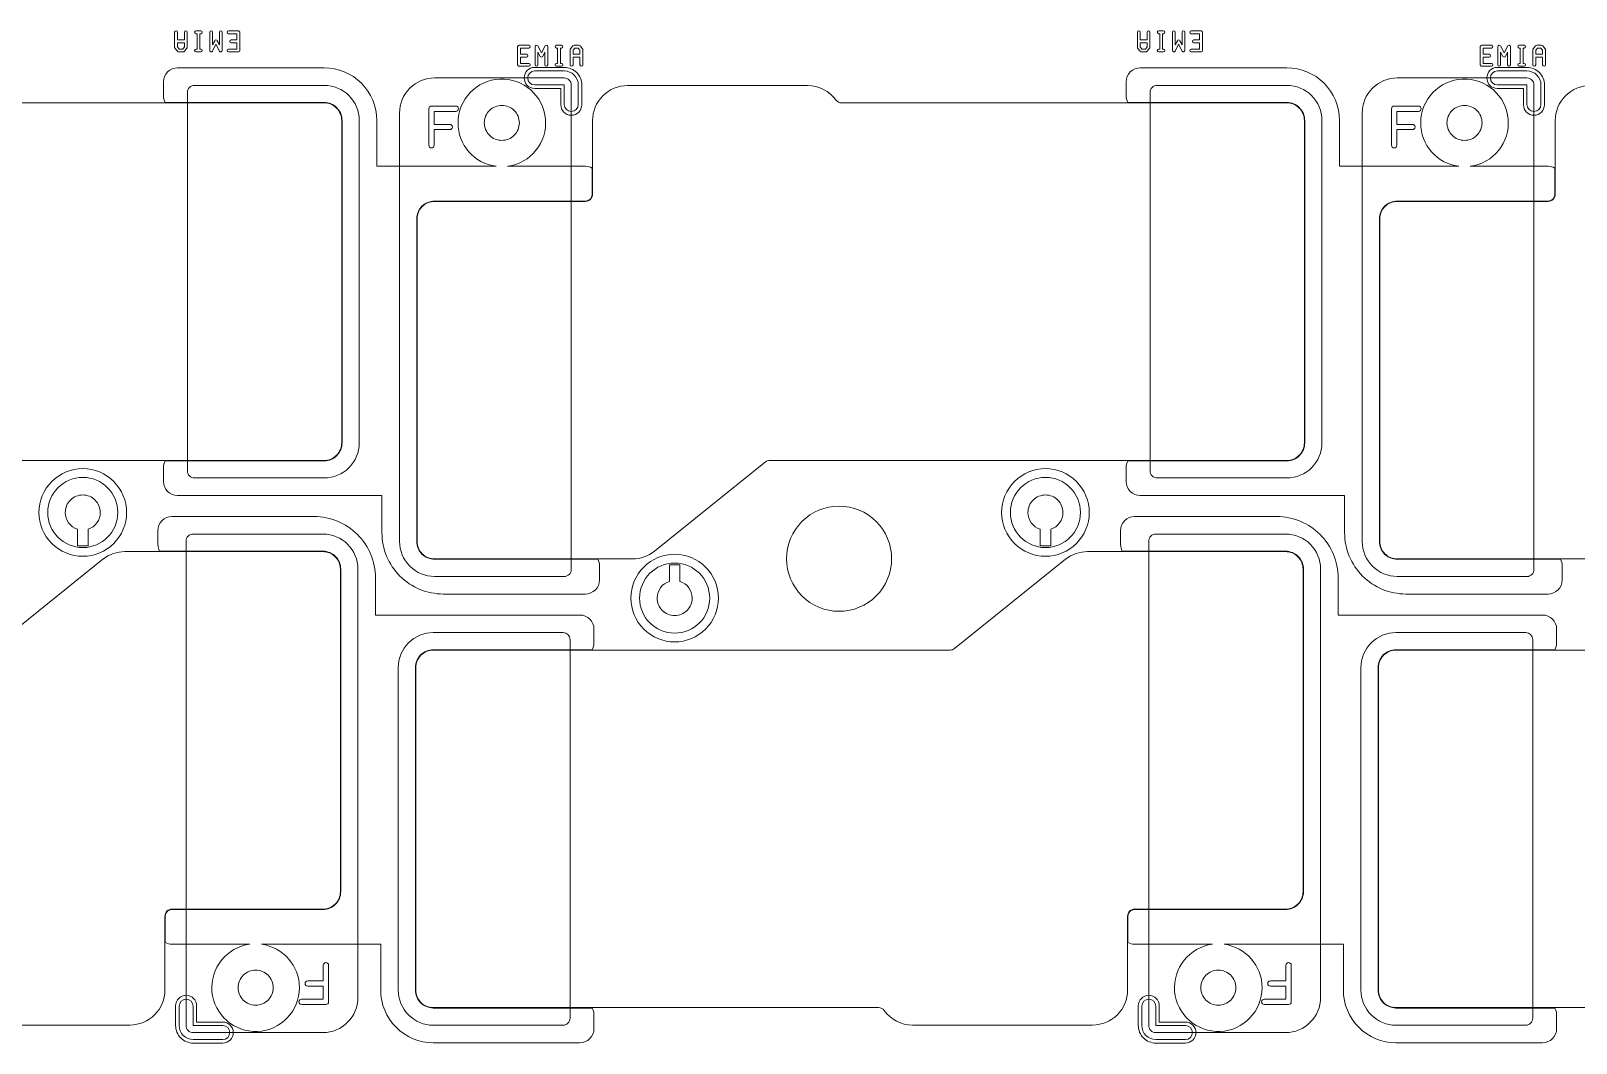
# Model space of a CAD drawing. Extents: x 2541 to 3941, y 2348 to 3338.
# Drawn here: x 2868.8 to 2912.89, y 3045.46 to 3074.34 of the extents above; entities that cross this region are included whole.
import ezdxf

# ---------------------------------------------------------------- set-up
doc = ezdxf.new("R2010")
doc.units = 0
doc.layers.get('0').update_dxf_attribs({"lineweight": 0})
doc.layers.add('EMI-T', color=6, linetype='Continuous', lineweight=0)

msp = doc.modelspace()

# ---------------------------------------------------------------- linework, layer by layer
for p, q in [((2873.57814, 3073.74094), (2873.50861, 3073.74094)), ((2901.04814, 3073.74094), (2900.97861, 3073.74094)), ((2883.8653, 3073.3317), (2883.79577, 3073.3317)), ((2911.3353, 3073.3317), (2911.26577, 3073.3317))]:
    msp.add_line(p, q)
at = {"linetype": 'Continuous'}
for points in [[(2872.89907, 3073.86704), (2872.89907, 3074.03922), (2872.89907, 3074.2975, -1), (2872.97907, 3074.2975), (2872.97907, 3074.07922), (2873.17722, 3074.07922), (2873.17722, 3074.2975, -1), (2873.25722, 3074.2975), (2873.25722, 3074.03922)], [(2873.50861, 3073.74094, -1), (2873.50861, 3073.82094), (2873.53814, 3073.82094), (2873.53814, 3074.2575), (2873.50861, 3074.2575, -1), (2873.50861, 3074.3375), (2873.57814, 3074.3375), (2873.64768, 3074.3375, -1), (2873.64768, 3074.2575), (2873.61814, 3074.2575), (2873.61814, 3073.82094), (2873.64768, 3073.82094, -1), (2873.64768, 3073.74094), (2873.57814, 3073.74094)], [(2873.89907, 3073.78129), (2873.89907, 3074.2975, -1), (2873.97907, 3074.2975), (2873.97907, 3073.9396)], [(2874.17722, 3073.9396), (2874.17722, 3074.2975, -1), (2874.25722, 3074.2975), (2874.25722, 3073.78129, -0.782664), (2874.182, 3073.76198), (2874.07814, 3073.95485)], [(2874.43907, 3073.74094, -1), (2874.43907, 3073.82094), (2874.67722, 3073.82094), (2874.67722, 3073.99922), (2874.50861, 3073.99922, -1), (2874.50861, 3074.07922), (2874.67722, 3074.07922), (2874.67722, 3074.2575), (2874.43907, 3074.2575, -1), (2874.43907, 3074.3375), (2874.71722, 3074.3375, -0.414265), (2874.75722, 3074.2975), (2874.75722, 3074.03922)], [(2900.36907, 3073.86704), (2900.36907, 3074.03922), (2900.36907, 3074.2975, -1), (2900.44907, 3074.2975), (2900.44907, 3074.07922), (2900.64722, 3074.07922), (2900.64722, 3074.2975, -1), (2900.72722, 3074.2975), (2900.72722, 3074.03922)], [(2900.97861, 3073.74094, -1), (2900.97861, 3073.82094), (2901.00814, 3073.82094), (2901.00814, 3074.2575), (2900.97861, 3074.2575, -1), (2900.97861, 3074.3375), (2901.04814, 3074.3375), (2901.11768, 3074.3375, -1), (2901.11768, 3074.2575), (2901.08814, 3074.2575), (2901.08814, 3073.82094), (2901.11768, 3073.82094, -1), (2901.11768, 3073.74094), (2901.04814, 3073.74094)], [(2901.36907, 3073.78129), (2901.36907, 3074.2975, -1), (2901.44907, 3074.2975), (2901.44907, 3073.9396)], [(2901.64722, 3073.9396), (2901.64722, 3074.2975, -1), (2901.72722, 3074.2975), (2901.72722, 3073.78129, -0.782664), (2901.652, 3073.76198), (2901.54814, 3073.95485)], [(2901.90907, 3073.74094, -1), (2901.90907, 3073.82094), (2902.14722, 3073.82094), (2902.14722, 3073.99922), (2901.97861, 3073.99922, -1), (2901.97861, 3074.07922), (2902.14722, 3074.07922), (2902.14722, 3074.2575), (2901.90907, 3074.2575, -1), (2901.90907, 3074.3375), (2902.18722, 3074.3375, -0.414265), (2902.22722, 3074.2975), (2902.22722, 3074.03922)], [(2873.25722, 3074.03922), (2873.25722, 3073.86704, -0.173189), (2873.24818, 3073.84172), (2873.17895, 3073.756, -0.228301), (2873.14768, 3073.74094), (2873.00861, 3073.74094, -0.228253), (2872.97734, 3073.756), (2872.90811, 3073.84172, -0.173127), (2872.89907, 3073.86704)], [(2874.07814, 3073.95485), (2873.97429, 3073.76198, -0.782665), (2873.89907, 3073.78129)], [(2873.97907, 3073.9396), (2874.04292, 3074.05819, -0.597324), (2874.11336, 3074.05819), (2874.17722, 3073.9396)], [(2874.75722, 3074.03922), (2874.75722, 3073.78094, -0.414265), (2874.71722, 3073.74094), (2874.43907, 3073.74094)], [(2883.18623, 3073.3717), (2883.18623, 3073.88791, -0.782664), (2883.26145, 3073.90722), (2883.3653, 3073.71435)], [(2883.26623, 3073.72959), (2883.26623, 3073.3717, -1), (2883.18623, 3073.3717)], [(2883.46438, 3073.72959), (2883.40052, 3073.61101, -0.597324), (2883.33008, 3073.61101), (2883.26623, 3073.72959)], [(2883.3653, 3073.71435), (2883.46916, 3073.90722, -0.782665), (2883.54438, 3073.88791), (2883.54438, 3073.3717, -1), (2883.46438, 3073.3717), (2883.46438, 3073.72959)], [(2883.79577, 3073.3317, -1), (2883.79577, 3073.4117), (2883.8253, 3073.4117), (2883.8253, 3073.84825), (2883.79577, 3073.84825, -1), (2883.79577, 3073.92825), (2883.8653, 3073.92825), (2883.93484, 3073.92825, -1), (2883.93484, 3073.84825), (2883.9053, 3073.84825), (2883.9053, 3073.4117), (2883.93484, 3073.4117, -1), (2883.93484, 3073.3317), (2883.8653, 3073.3317)], [(2884.18623, 3073.3717), (2884.18623, 3073.62997), (2884.18623, 3073.80216, -0.173189), (2884.19527, 3073.82748), (2884.2645, 3073.9132, -0.228301), (2884.29577, 3073.92825), (2884.43484, 3073.92825, -0.228253), (2884.46611, 3073.9132), (2884.53534, 3073.82748, -0.173127), (2884.54438, 3073.80216), (2884.54438, 3073.62997)], [(2900.72722, 3074.03922), (2900.72722, 3073.86704, -0.173189), (2900.71818, 3073.84172), (2900.64895, 3073.756, -0.228301), (2900.61768, 3073.74094), (2900.47861, 3073.74094, -0.228253), (2900.44734, 3073.756), (2900.37811, 3073.84172, -0.173127), (2900.36907, 3073.86704)], [(2901.54814, 3073.95485), (2901.44429, 3073.76198, -0.782665), (2901.36907, 3073.78129)], [(2901.44907, 3073.9396), (2901.51292, 3074.05819, -0.597324), (2901.58336, 3074.05819), (2901.64722, 3073.9396)], [(2902.22722, 3074.03922), (2902.22722, 3073.78094, -0.414265), (2902.18722, 3073.74094), (2901.90907, 3073.74094)], [(2910.65623, 3073.3717), (2910.65623, 3073.88791, -0.782664), (2910.73145, 3073.90722), (2910.8353, 3073.71435)], [(2910.73623, 3073.72959), (2910.73623, 3073.3717, -1), (2910.65623, 3073.3717)], [(2910.93438, 3073.72959), (2910.87052, 3073.61101, -0.597324), (2910.80008, 3073.61101), (2910.73623, 3073.72959)], [(2910.8353, 3073.71435), (2910.93916, 3073.90722, -0.782665), (2911.01438, 3073.88791), (2911.01438, 3073.3717, -1), (2910.93438, 3073.3717), (2910.93438, 3073.72959)], [(2911.26577, 3073.3317, -1), (2911.26577, 3073.4117), (2911.2953, 3073.4117), (2911.2953, 3073.84825), (2911.26577, 3073.84825, -1), (2911.26577, 3073.92825), (2911.3353, 3073.92825), (2911.40484, 3073.92825, -1), (2911.40484, 3073.84825), (2911.3753, 3073.84825), (2911.3753, 3073.4117), (2911.40484, 3073.4117, -1), (2911.40484, 3073.3317), (2911.3353, 3073.3317)], [(2911.65623, 3073.3717), (2911.65623, 3073.62997), (2911.65623, 3073.80216, -0.173189), (2911.66527, 3073.82748), (2911.7345, 3073.9132, -0.228301), (2911.76577, 3073.92825), (2911.90484, 3073.92825, -0.228253), (2911.93611, 3073.9132), (2912.00534, 3073.82748, -0.173127), (2912.01438, 3073.80216), (2912.01438, 3073.62997)], [(2872.5803, 3061.4846), (2872.5803, 3061.8846, -0.124386), (2872.62831, 3062.0746), (2877.1652, 3062.0746, 0.414365), (2877.67507, 3062.58473), (2877.67507, 3071.7846, 0.414366), (2877.1652, 3072.29473), (2872.62831, 3072.29473, -0.124392), (2872.5803, 3072.48473), (2872.5803, 3072.88473, -0.414218), (2872.9803, 3073.28473), (2877.1652, 3073.28473, -0.414364), (2878.66507, 3071.78409), (2878.66507, 3070.47473), (2882.0703, 3070.47473)], [(2884.54438, 3073.62997), (2884.54438, 3073.3717, -1), (2884.46438, 3073.3717), (2884.46438, 3073.58997), (2884.26623, 3073.58997), (2884.26623, 3073.3717, -1), (2884.18623, 3073.3717)], [(2900.0503, 3061.4846), (2900.0503, 3061.8846, -0.124386), (2900.09831, 3062.0746), (2904.6352, 3062.0746, 0.414365), (2905.14507, 3062.58473), (2905.14507, 3071.7846, 0.414366), (2904.6352, 3072.29473), (2900.09831, 3072.29473, -0.124392), (2900.0503, 3072.48473), (2900.0503, 3072.88473, -0.414218), (2900.4503, 3073.28473), (2904.6352, 3073.28473, -0.414364), (2906.13507, 3071.78409), (2906.13507, 3070.47473), (2909.5403, 3070.47473)], [(2912.01438, 3073.62997), (2912.01438, 3073.3717, -1), (2911.93438, 3073.3717), (2911.93438, 3073.58997), (2911.73623, 3073.58997), (2911.73623, 3073.3717, -1), (2911.65623, 3073.3717)], [(2880.98437, 3071.71391, -2.205962), (2882.39845, 3070.47473), (2884.62218, 3070.47473, -0.124388), (2884.81218, 3070.42672), (2884.81218, 3069.67473, -0.414224), (2884.62218, 3069.48473), (2880.3152, 3069.48473, 0.414218), (2879.80508, 3068.9746), (2879.80508, 3059.77472, 0.414217), (2880.3152, 3059.2646), (2884.97418, 3059.2646, -0.124388), (2885.02218, 3059.0746), (2885.02218, 3058.6746, -0.414218), (2884.62218, 3058.2746), (2880.56508, 3058.2746, -0.414215), (2878.81508, 3060.0246), (2878.81508, 3061.0846), (2872.9803, 3061.0846, -0.414218), (2872.5803, 3061.4846)], [(2908.45437, 3071.71391, -2.205962), (2909.86845, 3070.47473), (2912.09218, 3070.47473, -0.124388), (2912.28218, 3070.42672), (2912.28218, 3069.67473, -0.414224), (2912.09218, 3069.48473), (2907.7852, 3069.48473, 0.414218), (2907.27508, 3068.9746), (2907.27508, 3059.77472, 0.414217), (2907.7852, 3059.2646), (2912.44418, 3059.2646, -0.124388), (2912.49218, 3059.0746), (2912.49218, 3058.6746, -0.414218), (2912.09218, 3058.2746), (2908.03508, 3058.2746, -0.414215), (2906.28508, 3060.0246), (2906.28508, 3061.0846), (2900.4503, 3061.0846, -0.414218), (2900.0503, 3061.4846)], [(2872.42127, 3059.6846), (2872.42127, 3060.0846, -0.414218), (2872.82127, 3060.4846), (2876.87837, 3060.4846, -0.414215), (2878.62837, 3058.7346), (2878.62837, 3057.6746), (2884.46314, 3057.6746, -0.414218), (2884.86314, 3057.2746), (2884.86314, 3056.8746, -0.124388), (2884.81514, 3056.6846), (2880.27825, 3056.6846, 0.414365), (2879.76838, 3056.17447), (2879.76838, 3046.9746, 0.414366), (2880.27825, 3046.46446), (2884.81514, 3046.46446, -0.124388), (2884.86314, 3046.27446), (2884.86314, 3045.87446, -0.414218), (2884.46314, 3045.47446), (2880.27825, 3045.47446, -0.414364), (2878.77838, 3046.9751), (2878.77838, 3048.28447), (2875.37315, 3048.28447)], [(2899.89127, 3059.6846), (2899.89127, 3060.0846, -0.414218), (2900.29127, 3060.4846), (2904.34837, 3060.4846, -0.414215), (2906.09837, 3058.7346), (2906.09837, 3057.6746), (2911.93314, 3057.6746, -0.414218), (2912.33314, 3057.2746), (2912.33314, 3056.8746, -0.124388), (2912.28514, 3056.6846), (2907.74825, 3056.6846, 0.414365), (2907.23838, 3056.17447), (2907.23838, 3046.9746, 0.414366), (2907.74825, 3046.46446), (2912.28514, 3046.46446, -0.124388), (2912.33314, 3046.27446), (2912.33314, 3045.87446, -0.414218), (2911.93314, 3045.47446), (2907.74825, 3045.47446, -0.414364), (2906.24838, 3046.9751), (2906.24838, 3048.28447), (2902.84315, 3048.28447)], [(2876.45907, 3047.04528, -2.205962), (2875.045, 3048.28447), (2872.82127, 3048.28447, -0.124386), (2872.63127, 3048.33247), (2872.63127, 3049.08447, -0.414224), (2872.82127, 3049.27447), (2877.12824, 3049.27447, 0.414218), (2877.63837, 3049.78459), (2877.63837, 3058.98447, 0.414217), (2877.12824, 3059.4946), (2872.46927, 3059.4946, -0.124392), (2872.42127, 3059.6846)], [(2903.92907, 3047.04528, -2.205962), (2902.515, 3048.28447), (2900.29127, 3048.28447, -0.124386), (2900.10127, 3048.33247), (2900.10127, 3049.08447, -0.414224), (2900.29127, 3049.27447), (2904.59824, 3049.27447, 0.414218), (2905.10837, 3049.78459), (2905.10837, 3058.98447, 0.414217), (2904.59824, 3059.4946), (2899.93927, 3059.4946, -0.124392), (2899.89127, 3059.6846)], [(2876.52075, 3046.5658, -1), (2876.52075, 3046.7158), (2877.14112, 3046.7158), (2877.14112, 3047.08732), (2876.6946, 3047.08732, -1), (2876.6946, 3047.23732), (2877.14112, 3047.23732), (2877.14112, 3047.68385, -1), (2877.29112, 3047.68385), (2877.29112, 3047.16232)], [(2903.99075, 3046.5658, -1), (2903.99075, 3046.7158), (2904.61112, 3046.7158), (2904.61112, 3047.08732), (2904.1646, 3047.08732, -1), (2904.1646, 3047.23732), (2904.61112, 3047.23732), (2904.61112, 3047.68385, -1), (2904.76112, 3047.68385), (2904.76112, 3047.16232)], [(2877.29112, 3047.16232), (2877.29112, 3046.6408, -0.414241), (2877.21612, 3046.5658), (2876.52075, 3046.5658)], [(2904.76112, 3047.16232), (2904.76112, 3046.6408, -0.414241), (2904.68612, 3046.5658), (2903.99075, 3046.5658)]]:
    msp.add_lwpolyline(points, format="xyb", dxfattribs=at)
for points in [[(2872.97907, 3073.88117), (2873.02772, 3073.82094), (2873.12857, 3073.82094), (2873.17722, 3073.88117), (2873.17722, 3073.99922), (2872.97907, 3073.99922)], [(2884.26623, 3073.66997), (2884.46438, 3073.66997), (2884.46438, 3073.78802), (2884.41573, 3073.84825), (2884.31488, 3073.84825), (2884.26623, 3073.78802)], [(2900.44907, 3073.88117), (2900.49772, 3073.82094), (2900.59857, 3073.82094), (2900.64722, 3073.88117), (2900.64722, 3073.99922), (2900.44907, 3073.99922)], [(2911.73623, 3073.66997), (2911.93438, 3073.66997), (2911.93438, 3073.78802), (2911.88573, 3073.84825), (2911.78488, 3073.84825), (2911.73623, 3073.78802)]]:
    msp.add_lwpolyline(points, close=True, dxfattribs=at)
for points in [[(2882.68623, 3073.3717), (2882.68623, 3073.62997), (2882.68623, 3073.88825, -0.414265), (2882.72623, 3073.92825), (2883.00438, 3073.92825, -1), (2883.00438, 3073.84825), (2882.76623, 3073.84825), (2882.76623, 3073.66997), (2882.93484, 3073.66997, -1), (2882.93484, 3073.58997), (2882.76623, 3073.58997), (2882.76623, 3073.4117), (2883.00438, 3073.4117, -1), (2883.00438, 3073.3317), (2882.72623, 3073.3317, -0.414265)], [(2910.15623, 3073.3717), (2910.15623, 3073.62997), (2910.15623, 3073.88825, -0.414265), (2910.19623, 3073.92825), (2910.47438, 3073.92825, -1), (2910.47438, 3073.84825), (2910.23623, 3073.84825), (2910.23623, 3073.66997), (2910.40484, 3073.66997, -1), (2910.40484, 3073.58997), (2910.23623, 3073.58997), (2910.23623, 3073.4117), (2910.47438, 3073.4117, -1), (2910.47438, 3073.3317), (2910.19623, 3073.3317, -0.414265)], [(2883.17244, 3072.69531, -1), (2883.17244, 3073.29531), (2884.01715, 3073.29531, -0.414217), (2884.51715, 3072.79531), (2884.51715, 3072.23231, -1), (2883.91715, 3072.23231), (2883.91715, 3072.69531)], [(2910.64244, 3072.69531, -1), (2910.64244, 3073.29531), (2911.48715, 3073.29531, -0.414217), (2911.98715, 3072.79531), (2911.98715, 3072.23231, -1), (2911.38715, 3072.23231), (2911.38715, 3072.69531)], [(2883.17244, 3072.79531), (2884.01715, 3072.79531), (2884.01715, 3072.24124, 1), (2884.41715, 3072.24124), (2884.41715, 3072.79531, 0.414218), (2884.01715, 3073.19531), (2883.17244, 3073.19531, 1)], [(2910.64244, 3072.79531), (2911.48715, 3072.79531), (2911.48715, 3072.24124, 1), (2911.88715, 3072.24124), (2911.88715, 3072.79531, 0.414218), (2911.48715, 3073.19531), (2910.64244, 3073.19531, 1)], [(2852.34508, 3059.77472), (2852.34508, 3068.9746, -0.414219), (2852.8452, 3069.47473), (2857.15218, 3069.47473, 0.414223), (2857.35218, 3069.67473), (2857.35218, 3071.77952, -0.414215), (2858.35218, 3072.77952), (2863.48907, 3072.77952, -0.24029), (2864.29871, 3072.36692, 0.240069), (2864.46015, 3072.28473), (2877.1652, 3072.28473, -0.414366), (2877.66507, 3071.7846), (2877.66507, 3062.58472, -0.414365), (2877.1652, 3062.0846), (2862.41567, 3062.0846, 0.170771), (2862.29046, 3062.04056), (2859.11951, 3059.49481, -0.170765), (2858.49341, 3059.2746), (2852.8452, 3059.2746, -0.414218)], [(2879.81508, 3059.77472), (2879.81508, 3068.9746, -0.414219), (2880.3152, 3069.47473), (2884.62218, 3069.47473, 0.414223), (2884.82218, 3069.67473), (2884.82218, 3071.77952, -0.414215), (2885.82218, 3072.77952), (2890.95907, 3072.77952, -0.24029), (2891.76871, 3072.36692, 0.240069), (2891.93015, 3072.28473), (2904.6352, 3072.28473, -0.414366), (2905.13507, 3071.7846), (2905.13507, 3062.58472, -0.414365), (2904.6352, 3062.0846), (2889.88567, 3062.0846, 0.170771), (2889.76046, 3062.04056), (2886.58951, 3059.49481, -0.170765), (2885.96341, 3059.2746), (2880.3152, 3059.2746, -0.414218)], [(2907.28508, 3059.77472), (2907.28508, 3068.9746, -0.414219), (2907.7852, 3069.47473), (2912.09218, 3069.47473, 0.414223), (2912.29218, 3069.67473), (2912.29218, 3071.77952, -0.414215), (2913.29218, 3072.77952), (2918.42907, 3072.77952, -0.24029), (2919.23871, 3072.36692, 0.240069), (2919.40015, 3072.28473), (2932.1052, 3072.28473, -0.414366), (2932.60507, 3071.7846), (2932.60507, 3062.58472, -0.414365), (2932.1052, 3062.0846), (2917.35567, 3062.0846, 0.170771), (2917.23046, 3062.04056), (2914.05951, 3059.49481, -0.170765), (2913.43341, 3059.2746), (2907.7852, 3059.2746, -0.414218)], [(2880.15233, 3071.07535), (2880.15233, 3071.59687), (2880.15233, 3072.1184, -0.414241), (2880.22733, 3072.1934), (2880.92269, 3072.1934, -1), (2880.92269, 3072.0434), (2880.30233, 3072.0434), (2880.30233, 3071.67187), (2880.74885, 3071.67187, -1), (2880.74885, 3071.52187), (2880.30233, 3071.52187), (2880.30233, 3071.07535, -1)], [(2881.73437, 3071.71391, 0.414217), (2882.23437, 3071.21391, 0.414217), (2882.73437, 3071.71391, 0.414217), (2882.23437, 3072.21391, 0.414217)], [(2907.62233, 3071.07535), (2907.62233, 3071.59687), (2907.62233, 3072.1184, -0.414241), (2907.69733, 3072.1934), (2908.39269, 3072.1934, -1), (2908.39269, 3072.0434), (2907.77233, 3072.0434), (2907.77233, 3071.67187), (2908.21885, 3071.67187, -1), (2908.21885, 3071.52187), (2907.77233, 3071.52187), (2907.77233, 3071.07535, -1)], [(2909.20437, 3071.71391, 0.414217), (2909.70437, 3071.21391, 0.414217), (2910.20437, 3071.71391, 0.414217), (2909.70437, 3072.21391, 0.414217)], [(2869.02699, 3060.60071, -0.414215), (2870.27699, 3061.85071, -0.414215), (2871.52699, 3060.60071, -0.414215), (2870.27699, 3059.35071, -0.414215)], [(2896.49699, 3060.60071, -0.414215), (2897.74699, 3061.85071, -0.414215), (2898.99699, 3060.60071, -0.414215), (2897.74699, 3059.35071, -0.414215)], [(2869.77699, 3060.60071, 0.327542), (2870.12699, 3060.12374), (2870.12699, 3059.64957), (2870.42699, 3059.64957), (2870.42699, 3060.12374, 0.327544), (2870.77699, 3060.60071, 0.414217), (2870.27699, 3061.10071, 0.414217)], [(2897.24699, 3060.60071, 0.327542), (2897.59699, 3060.12374), (2897.59699, 3059.64957), (2897.89699, 3059.64957), (2897.89699, 3060.12374, 0.327544), (2898.24699, 3060.60071, 0.414217), (2897.74699, 3061.10071, 0.414217)], [(2890.35861, 3059.2816, -0.414215), (2891.85861, 3060.7816, -0.414215), (2893.35861, 3059.2816, -0.414215), (2891.85861, 3057.7816, -0.414215)], [(2852.30838, 3046.97459), (2852.30838, 3056.17447, -0.414365), (2852.80825, 3056.6746), (2867.55778, 3056.6746, 0.170771), (2867.68299, 3056.71863), (2870.85394, 3059.26438, -0.170765), (2871.48004, 3059.4846), (2877.12824, 3059.4846, -0.414218), (2877.62837, 3058.98447), (2877.62837, 3049.78459, -0.414219), (2877.12824, 3049.28447), (2872.82127, 3049.28447, 0.414223), (2872.62127, 3049.08447), (2872.62127, 3046.97967, -0.414215), (2871.62127, 3045.97967), (2866.48437, 3045.97967, -0.24029), (2865.67474, 3046.39227, 0.240069), (2865.5133, 3046.47446), (2852.80825, 3046.47446, -0.414366)], [(2879.77838, 3046.97459), (2879.77838, 3056.17447, -0.414365), (2880.27825, 3056.6746), (2895.02778, 3056.6746, 0.170771), (2895.15299, 3056.71863), (2898.32394, 3059.26438, -0.170765), (2898.95004, 3059.4846), (2904.59824, 3059.4846, -0.414218), (2905.09837, 3058.98447), (2905.09837, 3049.78459, -0.414219), (2904.59824, 3049.28447), (2900.29127, 3049.28447, 0.414223), (2900.09127, 3049.08447), (2900.09127, 3046.97967, -0.414215), (2899.09127, 3045.97967), (2893.95437, 3045.97967, -0.24029), (2893.14474, 3046.39227, 0.240069), (2892.9833, 3046.47446), (2880.27825, 3046.47446, -0.414366)], [(2885.91646, 3058.15848, -0.414215), (2887.16646, 3059.40848, -0.414215), (2888.41646, 3058.15848, -0.414215), (2887.16646, 3056.90848, -0.414215)], [(2907.24838, 3046.97459), (2907.24838, 3056.17447, -0.414365), (2907.74825, 3056.6746), (2922.49778, 3056.6746, 0.170771), (2922.62299, 3056.71863), (2925.79394, 3059.26438, -0.170765), (2926.42004, 3059.4846), (2932.06824, 3059.4846, -0.414218), (2932.56837, 3058.98447), (2932.56837, 3049.78459, -0.414219), (2932.06824, 3049.28447), (2927.76127, 3049.28447, 0.414223), (2927.56127, 3049.08447), (2927.56127, 3046.97967, -0.414215), (2926.56127, 3045.97967), (2921.42437, 3045.97967, -0.24029), (2920.61474, 3046.39227, 0.240069), (2920.4533, 3046.47446), (2907.74825, 3046.47446, -0.414366)], [(2886.66646, 3058.15848, 0.414217), (2887.16646, 3057.65848, 0.414217), (2887.66646, 3058.15848, 0.327542), (2887.31646, 3058.63545), (2887.31646, 3059.10962), (2887.01646, 3059.10962), (2887.01646, 3058.63545, 0.327544)], [(2874.70907, 3047.04528, 0.414217), (2875.20907, 3046.54528, 0.414217), (2875.70907, 3047.04528, 0.414217), (2875.20907, 3047.54528, 0.414217)], [(2902.17907, 3047.04528, 0.414217), (2902.67907, 3046.54528, 0.414217), (2903.17907, 3047.04528, 0.414217), (2902.67907, 3047.54528, 0.414217)], [(2872.92629, 3045.96388), (2872.92629, 3046.52689, -1), (2873.52629, 3046.52689), (2873.52629, 3046.06388), (2874.27101, 3046.06388, -1), (2874.27101, 3045.46388), (2873.42629, 3045.46388, -0.414217)], [(2900.39629, 3045.96388), (2900.39629, 3046.52689, -1), (2900.99629, 3046.52689), (2900.99629, 3046.06388), (2901.74101, 3046.06388, -1), (2901.74101, 3045.46388), (2900.89629, 3045.46388, -0.414217)], [(2873.02629, 3045.96388, 0.414218), (2873.42629, 3045.56388), (2874.27101, 3045.56388, 1), (2874.27101, 3045.96388), (2873.42629, 3045.96388), (2873.42629, 3046.51796, 1), (2873.02629, 3046.51796)], [(2900.49629, 3045.96388, 0.414218), (2900.89629, 3045.56388), (2901.74101, 3045.56388, 1), (2901.74101, 3045.96388), (2900.89629, 3045.96388), (2900.89629, 3046.51796, 1), (2900.49629, 3046.51796)]]:
    msp.add_lwpolyline(points, format="xyb", close=True, dxfattribs=at)
for centre, start, end in [((2882.23437, 3071.71391), 179.999999, 262.45759), ((2909.70437, 3071.71391), 179.999999, 262.45759), ((2875.20907, 3047.04528), 359.999999, 82.45759), ((2902.67907, 3047.04528), 359.999999, 82.45759)]:
    msp.add_arc(centre, 1.25, start, end)
at = {"layer": 'EMI-T', "linetype": 'Continuous'}
for points in [[(2879.31508, 3059.77472, 0.414215), (2880.3152, 3058.7746), (2884.01715, 3058.7746, 0.414223), (2884.21715, 3058.9746), (2884.21715, 3072.79532, 0.414223), (2884.01715, 3072.99532), (2880.3152, 3072.99532, 0.414215), (2879.31508, 3071.99519)], [(2906.78508, 3059.77472, 0.414215), (2907.7852, 3058.7746), (2911.48715, 3058.7746, 0.414223), (2911.68715, 3058.9746), (2911.68715, 3072.79532, 0.414223), (2911.48715, 3072.99532), (2907.7852, 3072.99532, 0.414215), (2906.78508, 3071.99519)], [(2873.26299, 3061.7846, 0.414223), (2873.46299, 3061.5846), (2877.16519, 3061.5846, 0.414363), (2878.16507, 3062.58498), (2878.16507, 3071.78435, 0.414365), (2877.16519, 3072.78473), (2873.46299, 3072.78473, 0.414223), (2873.26299, 3072.58473)], [(2900.73299, 3061.7846, 0.414223), (2900.93299, 3061.5846), (2904.63519, 3061.5846, 0.414363), (2905.63507, 3062.58498), (2905.63507, 3071.78435, 0.414365), (2904.63519, 3072.78473), (2900.93299, 3072.78473, 0.414223), (2900.73299, 3072.58473)], [(2873.22629, 3045.96388, 0.414223), (2873.42629, 3045.76388), (2877.12824, 3045.76388, 0.414215), (2878.12837, 3046.76401), (2878.12837, 3058.98448, 0.414215), (2877.12824, 3059.9846), (2873.42629, 3059.9846, 0.414223), (2873.22629, 3059.7846)], [(2900.69629, 3045.96388, 0.414223), (2900.89629, 3045.76388), (2904.59824, 3045.76388, 0.414215), (2905.59837, 3046.76401), (2905.59837, 3058.98448, 0.414215), (2904.59824, 3059.9846), (2900.89629, 3059.9846, 0.414223), (2900.69629, 3059.7846)], [(2879.27838, 3046.97485, 0.414365), (2880.27825, 3045.97447), (2883.98045, 3045.97447, 0.414223), (2884.18045, 3046.17447), (2884.18045, 3056.9746, 0.414223), (2883.98045, 3057.1746), (2880.27825, 3057.1746, 0.414363), (2879.27838, 3056.17422)], [(2906.74838, 3046.97485, 0.414365), (2907.74825, 3045.97447), (2911.45045, 3045.97447, 0.414223), (2911.65045, 3046.17447), (2911.65045, 3056.9746, 0.414223), (2911.45045, 3057.1746), (2907.74825, 3057.1746, 0.414363), (2906.74838, 3056.17422)]]:
    msp.add_lwpolyline(points, format="xyb", close=True, dxfattribs=at)
at = {"layer": 'EMI-T'}
for centre in [(2870.27699, 3060.60072), (2897.74699, 3060.60072), (2887.16645, 3058.15848)]:
    msp.add_circle(centre, 1, dxfattribs=at)

doc.saveas('drawing.dxf')
